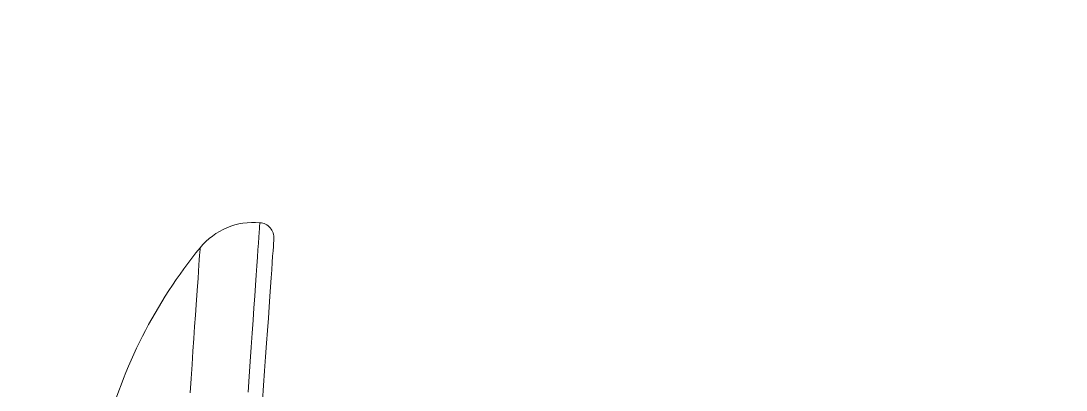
# Model space of a CAD drawing. Header units: millimetres. Extents: x 1587714 to 3094800, y -694377 to -413614.
# Drawn here: x 2058592.1 to 2058972.6, y -549718.7 to -549584.3 of the extents above; entities that cross this region are included whole.
import ezdxf

# ---------------------------------------------------------------- set-up
doc = ezdxf.new("R2010")
doc.units = ezdxf.units.MM
doc.layers.add('M0_EQUIPOS', color=7, linetype='Continuous')

# ---------------------------------------------------------------- blocks, each defined once
blk = doc.blocks.new('poste doble terminal TM1')
at = {"layer": 'M0_EQUIPOS', "color": 160, "linetype": 'Continuous', "lineweight": 15, "flags": 128}
for points in [[(1287.05, 9026.19), (1287.45, 9031.85), (1287.83, 9037.32), (1288.2, 9042.57), (1288.55, 9047.59), (1288.88, 9052.37), (1289.2, 9056.9), (1289.5, 9061.15), (1289.77, 9065.13), (1290.03, 9068.81), (1290.27, 9072.19), (1290.48, 9075.27), (1290.68, 9078.02), (1290.85, 9080.45), (1290.99, 9082.54), (1291.11, 9084.29), (1291.21, 9085.7), (1291.29, 9086.76), (1291.34, 9087.47), (1291.36, 9087.82), (1291.36, 9087.86)], [(1292.35, 9023.03), (1292.73, 9028.58), (1293.11, 9033.94), (1293.47, 9039.08), (1293.81, 9043.98), (1294.14, 9048.64), (1294.45, 9053.05), (1294.73, 9057.18), (1295, 9061.02), (1295.25, 9064.57), (1295.48, 9067.82), (1295.68, 9070.74), (1295.86, 9073.35), (1296.02, 9075.62), (1296.16, 9077.56), (1296.27, 9079.15), (1296.36, 9080.39), (1296.42, 9081.28), (1296.46, 9081.81), (1296.47, 9081.99)], [(1265.94, 9025.92), (1266.31, 9031.2), (1266.67, 9036.27), (1267.01, 9041.12), (1267.33, 9045.73), (1267.63, 9050.08), (1267.92, 9054.17), (1268.19, 9057.97), (1268.43, 9061.49), (1268.66, 9064.7), (1268.86, 9067.6), (1269.04, 9070.19), (1269.2, 9072.44), (1269.33, 9074.36), (1269.44, 9075.94), (1269.53, 9077.17), (1269.59, 9078.05), (1269.63, 9078.58), (1269.64, 9078.76), (1269.64, 9078.76)]]:
    blk.add_lwpolyline(points, dxfattribs=at)
at = {"layer": 'M0_EQUIPOS', "color": 160, "linetype": 'Continuous', "lineweight": 15}
for centre, radius, start, end in [((1289.05, 9062.92), 25.05, 84.6896, 140.79), ((1290.98, 9082.38), 5.5, 356, 86.0151), ((1409.1, 8964.96), 180, 140.7869, 165.3428)]:
    blk.add_arc(centre, radius, start, end, dxfattribs=at)

msp = doc.modelspace()

# ---------------------------------------------------------------- linework, layer by layer
at = {"color": 4}
msp.add_arc((2076163.0034, -177327.3204), 372826.9307, 267.236281516, 274.650016118, dxfattribs=at)

# ---------------------------------------------------------------- block references
msp.add_blockref('poste doble terminal TM1', (2057387.7201, -558745.6049))

doc.saveas('drawing.dxf')
